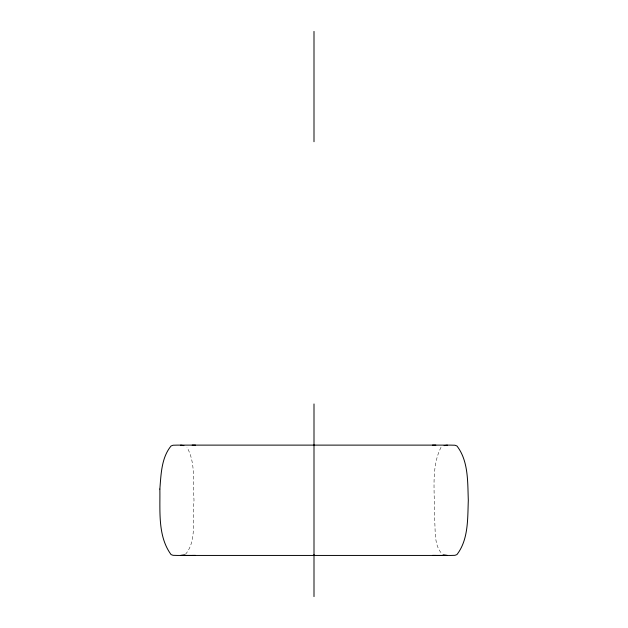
<?xml version="1.0" encoding="UTF-8"?>
<svg xmlns="http://www.w3.org/2000/svg" width="628" height="628" viewBox="0 0 628 628"><rect width="100%" height="100%" fill="white"/><g stroke="black" fill="none" stroke-linecap="round" stroke-linejoin="round"><path stroke-width="0.47" stroke-dasharray="3.14 2.35" d="M441.021 447.301C430.384 468.315 435.377 493.781 434.191 516.546C436.146 528.595 432.896 545.033 442.544 554.304M185.456 554.304C197.537 540.472 191.83 517.166 194.021 500.28C192.741 482.846 196.007 463.072 186.979 447.301"/><path stroke-width="0.94" d="M314 445.55L314 445.142M444.114 445.613L447.356 445.134M184.695 554.822L180.644 555.427L195.543 555.427L192.184 555.442M432.457 445.134L435.816 445.119M192.184 445.119L195.543 445.134M435.816 555.442L432.457 555.427L447.356 555.427L443.305 554.822M180.644 445.134L183.886 445.613M314 555.309L314 403.961M314 31.408L314 141.724M314 554.548L314 596.6M159.857 489.055C160.258 510.831 157.518 536.092 171.075 554.595L173.069 555.325L177.418 555.442L450.582 555.442L454.931 555.325L456.925 554.595C468.621 539.499 467.585 518.461 468.315 500.28C467.585 482.1 468.621 461.054 456.925 445.966L454.931 445.228L450.582 445.119L177.418 445.119L173.069 445.228L171.075 445.966C161.357 457.734 161.051 474.493 159.857 489.055"/></g></svg>
